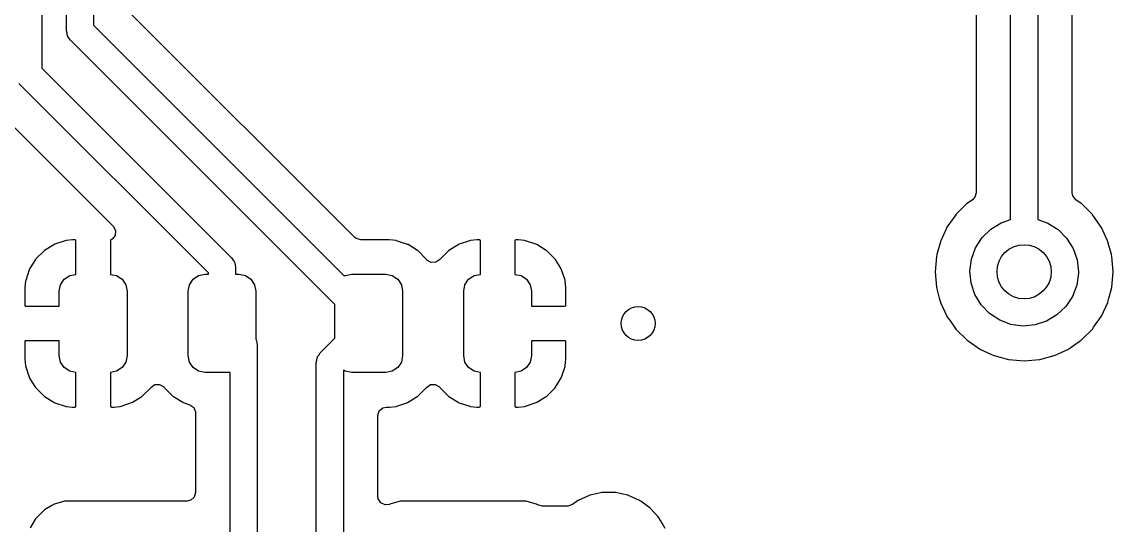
# Model space of a CAD drawing. Extents: x 83 to 135, y -230 to -45.
# Drawn here: x 99.6 to 115.69, y -200.08 to -192.65 of the extents above; entities that cross this region are included whole.
import ezdxf

# ---------------------------------------------------------------- set-up
doc = ezdxf.new("R2010")
doc.units = 0
doc.layers.add('BLACK', color=7, linetype='CONTINUOUS')

msp = doc.modelspace()

# ---------------------------------------------------------------- linework, layer by layer
at = {"layer": 'BLACK', "linetype": 'CONTINUOUS'}
for p, q in [((99.895, -183.073), (99.895, -193.338)), ((100.257, -192.786), (100.257, -183.073)), ((100.657, -190.7), (100.657, -192.703)), ((114.18, -195.57), (114.18, -190.877)), ((113.671, -190.902), (113.671, -195.175)), ((114.58, -190.96), (114.58, -195.569)), ((115.088, -195.175), (115.088, -191.223)), ((104.507, -195.834), (101.202, -192.529)), ((100.264, -192.819), (100.257, -192.786)), ((100.268, -192.852), (100.264, -192.819)), ((100.657, -192.703), (104.358, -196.405)), ((100.274, -192.862), (100.268, -192.852)), ((100.277, -192.873), (100.274, -192.862)), ((100.298, -192.899), (100.277, -192.873)), ((100.315, -192.927), (100.298, -192.899)), ((104.214, -196.826), (100.315, -192.927)), ((99.895, -193.338), (102.692, -196.135)), ((102.35, -196.359), (99.5533, -193.562)), ((99.2114, -193.939), (100.943, -195.671)), ((113.671, -195.175), (113.651, -195.243)), ((115.098, -195.223), (115.088, -195.175)), ((115.142, -195.278), (115.098, -195.223)), ((113.536, -195.336), (113.374, -195.498)), ((113.54, -195.333), (113.536, -195.336)), ((113.618, -195.278), (113.54, -195.333)), ((113.54, -195.333), (113.54, -195.333)), ((113.651, -195.243), (113.618, -195.278)), ((115.22, -195.333), (115.142, -195.278)), ((115.224, -195.336), (115.22, -195.333)), ((115.22, -195.333), (115.22, -195.333)), ((115.386, -195.498), (115.224, -195.336)), ((113.333, -195.556), (113.242, -195.685)), ((113.371, -195.502), (113.333, -195.556)), ((113.374, -195.498), (113.371, -195.502)), ((113.371, -195.502), (113.371, -195.502)), ((115.389, -195.502), (115.386, -195.498)), ((115.427, -195.556), (115.389, -195.502)), ((115.389, -195.502), (115.389, -195.502)), ((115.518, -195.685), (115.427, -195.556)), ((100.943, -195.671), (100.977, -195.733)), ((113.24, -195.69), (113.15, -195.883)), ((113.242, -195.685), (113.24, -195.69)), ((113.24, -195.69), (113.24, -195.69)), ((113.76, -195.836), (113.887, -195.712)), ((113.887, -195.712), (114.039, -195.618)), ((114.039, -195.618), (114.18, -195.57)), ((114.58, -195.569), (114.731, -195.623)), ((114.731, -195.623), (114.881, -195.719)), ((114.881, -195.719), (115.007, -195.845)), ((115.52, -195.69), (115.518, -195.685)), ((115.61, -195.883), (115.52, -195.69)), ((115.52, -195.69), (115.52, -195.69)), ((100.346, -195.871), (100.251, -195.881)), ((100.353, -195.871), (100.346, -195.871)), ((100.382, -195.871), (100.353, -195.871)), ((100.39, -195.873), (100.382, -195.871)), ((100.392, -195.874), (100.39, -195.873)), ((100.396, -195.889), (100.392, -195.874)), ((100.906, -195.877), (100.904, -195.885)), ((100.912, -195.869), (100.906, -195.877)), ((100.929, -195.861), (100.912, -195.869)), ((100.972, -195.804), (100.929, -195.861)), ((100.977, -195.733), (100.972, -195.804)), ((104.528, -195.85), (104.507, -195.834)), ((104.596, -195.87), (104.528, -195.85)), ((105.014, -195.87), (104.596, -195.87)), ((105.069, -195.876), (105.014, -195.87)), ((105.112, -195.881), (105.069, -195.876)), ((106.31, -195.871), (106.215, -195.881)), ((106.317, -195.871), (106.31, -195.871)), ((106.346, -195.871), (106.317, -195.871)), ((106.354, -195.873), (106.346, -195.871)), ((106.356, -195.874), (106.354, -195.873)), ((106.36, -195.889), (106.356, -195.874)), ((106.87, -195.877), (106.868, -195.885)), ((106.871, -195.875), (106.87, -195.877)), ((106.886, -195.871), (106.871, -195.875)), ((106.911, -195.871), (106.886, -195.871)), ((106.918, -195.871), (106.911, -195.871)), ((107.012, -195.881), (106.918, -195.871)), ((113.663, -195.986), (113.76, -195.836)), ((115.007, -195.845), (115.101, -195.996)), ((99.9208, -196.036), (99.8063, -196.151)), ((99.9322, -196.027), (99.9208, -196.036)), ((100.07, -195.942), (99.9322, -196.027)), ((100.083, -195.936), (100.07, -195.942)), ((100.237, -195.884), (100.083, -195.936)), ((100.251, -195.881), (100.237, -195.884)), ((100.396, -196.38), (100.396, -195.889)), ((100.904, -195.885), (100.904, -196.38)), ((105.119, -195.881), (105.112, -195.881)), ((105.112, -195.881), (105.112, -195.881)), ((105.125, -195.883), (105.119, -195.881)), ((105.17, -195.898), (105.125, -195.883)), ((105.125, -195.883), (105.125, -195.883)), ((105.287, -195.937), (105.17, -195.898)), ((105.293, -195.941), (105.287, -195.937)), ((105.431, -196.026), (105.293, -195.941)), ((105.293, -195.941), (105.293, -195.941)), ((105.437, -196.03), (105.431, -196.026)), ((105.562, -196.155), (105.437, -196.03)), ((105.885, -196.036), (105.77, -196.151)), ((105.896, -196.027), (105.885, -196.036)), ((106.034, -195.942), (105.896, -196.027)), ((106.047, -195.936), (106.034, -195.942)), ((106.201, -195.884), (106.047, -195.936)), ((106.215, -195.881), (106.201, -195.884)), ((106.36, -196.38), (106.36, -195.889)), ((106.868, -195.885), (106.868, -196.38)), ((107.025, -195.884), (107.012, -195.881)), ((107.18, -195.935), (107.025, -195.884)), ((107.193, -195.941), (107.18, -195.935)), ((107.331, -196.026), (107.193, -195.941)), ((107.342, -196.035), (107.331, -196.026)), ((107.457, -196.15), (107.342, -196.035)), ((113.144, -195.898), (113.093, -196.089)), ((113.146, -195.893), (113.144, -195.898)), ((113.144, -195.898), (113.144, -195.898)), ((113.15, -195.883), (113.146, -195.893)), ((113.602, -196.154), (113.663, -195.986)), ((115.101, -195.996), (115.16, -196.165)), ((115.614, -195.893), (115.61, -195.883)), ((115.616, -195.898), (115.614, -195.893)), ((115.667, -196.089), (115.616, -195.898)), ((115.616, -195.898), (115.616, -195.898)), ((99.7972, -196.162), (99.7122, -196.3)), ((99.8063, -196.151), (99.7972, -196.162)), ((102.692, -196.135), (102.709, -196.163)), ((102.709, -196.163), (102.73, -196.189)), ((102.73, -196.189), (102.733, -196.2)), ((102.733, -196.2), (102.739, -196.21)), ((105.566, -196.161), (105.562, -196.155)), ((105.573, -196.168), (105.566, -196.161)), ((105.634, -196.204), (105.573, -196.168)), ((105.705, -196.201), (105.634, -196.204)), ((105.763, -196.16), (105.705, -196.201)), ((105.77, -196.151), (105.763, -196.16)), ((107.466, -196.161), (107.457, -196.15)), ((107.551, -196.299), (107.466, -196.161)), ((113.086, -196.114), (113.067, -196.342)), ((113.093, -196.089), (113.086, -196.114)), ((113.58, -196.331), (113.602, -196.154)), ((115.16, -196.165), (115.18, -196.342)), ((115.674, -196.114), (115.667, -196.089)), ((115.693, -196.342), (115.674, -196.114)), ((99.706, -196.313), (99.6549, -196.468)), ((99.7122, -196.3), (99.706, -196.313)), ((102.35, -196.379), (102.35, -196.359)), ((102.739, -196.21), (102.743, -196.243)), ((102.743, -196.243), (102.75, -196.276)), ((102.75, -196.276), (102.75, -196.379)), ((107.557, -196.312), (107.551, -196.299)), ((107.609, -196.466), (107.557, -196.312)), ((113.067, -196.342), (113.086, -196.57)), ((113.597, -196.508), (113.58, -196.331)), ((115.18, -196.342), (115.18, -196.364)), ((115.674, -196.57), (115.693, -196.342)), ((99.652, -196.481), (99.6423, -196.575)), ((99.6549, -196.468), (99.652, -196.481)), ((100.169, -196.533), (100.223, -196.452)), ((100.223, -196.452), (100.304, -196.398)), ((100.304, -196.398), (100.396, -196.38)), ((100.904, -196.38), (100.996, -196.398)), ((100.996, -196.398), (101.077, -196.452)), ((101.077, -196.452), (101.131, -196.533)), ((102.069, -196.533), (102.123, -196.452)), ((102.123, -196.452), (102.204, -196.398)), ((102.204, -196.398), (102.3, -196.379)), ((102.3, -196.379), (102.35, -196.379)), ((102.75, -196.379), (102.8, -196.379)), ((102.8, -196.379), (102.896, -196.398)), ((102.896, -196.398), (102.977, -196.452)), ((102.977, -196.452), (103.031, -196.533)), ((104.358, -196.405), (104.368, -196.398)), ((104.368, -196.398), (104.464, -196.379)), ((104.464, -196.379), (104.964, -196.379)), ((104.964, -196.379), (105.06, -196.398)), ((105.06, -196.398), (105.141, -196.452)), ((105.141, -196.452), (105.195, -196.533)), ((106.133, -196.533), (106.187, -196.452)), ((106.187, -196.452), (106.268, -196.398)), ((106.268, -196.398), (106.36, -196.38)), ((106.868, -196.38), (106.96, -196.398)), ((106.96, -196.398), (107.041, -196.452)), ((107.041, -196.452), (107.095, -196.533)), ((107.612, -196.48), (107.609, -196.466)), ((107.622, -196.575), (107.612, -196.48)), ((113.654, -196.678), (113.597, -196.508)), ((115.18, -196.364), (115.155, -196.541)), ((99.6423, -196.575), (99.642, -196.582)), ((99.642, -196.582), (99.642, -196.832)), ((100.15, -196.629), (100.169, -196.533)), ((100.15, -196.85), (100.15, -196.629)), ((101.131, -196.533), (101.15, -196.629)), ((101.15, -196.629), (101.15, -197.579)), ((102.05, -196.629), (102.069, -196.533)), ((102.05, -197.579), (102.05, -196.629)), ((103.031, -196.533), (103.05, -196.629)), ((103.05, -196.629), (103.05, -197.337)), ((105.195, -196.533), (105.214, -196.629)), ((105.214, -196.629), (105.214, -197.579)), ((106.114, -196.629), (106.133, -196.533)), ((106.114, -197.579), (106.114, -196.629)), ((107.095, -196.533), (107.114, -196.629)), ((107.114, -196.629), (107.114, -196.85)), ((107.622, -196.582), (107.622, -196.575)), ((107.622, -196.836), (107.622, -196.582)), ((113.086, -196.57), (113.088, -196.575)), ((113.088, -196.575), (113.088, -196.575)), ((113.088, -196.575), (113.129, -196.731)), ((113.746, -196.83), (113.654, -196.678)), ((115.155, -196.541), (115.092, -196.708)), ((115.631, -196.731), (115.672, -196.575)), ((115.672, -196.575), (115.674, -196.57)), ((115.672, -196.575), (115.672, -196.575)), ((99.642, -196.832), (99.6465, -196.847)), ((104.214, -197.321), (104.214, -196.826)), ((107.604, -196.85), (107.619, -196.846)), ((107.619, -196.846), (107.62, -196.844)), ((107.62, -196.844), (107.622, -196.836)), ((113.129, -196.731), (113.146, -196.791)), ((113.146, -196.791), (113.148, -196.796)), ((113.148, -196.796), (113.148, -196.796)), ((113.148, -196.796), (113.24, -196.994)), ((113.87, -196.958), (113.746, -196.83)), ((115.092, -196.708), (114.993, -196.856)), ((115.52, -196.994), (115.612, -196.796)), ((115.612, -196.796), (115.614, -196.791)), ((115.612, -196.796), (115.612, -196.796)), ((115.614, -196.791), (115.631, -196.731)), ((99.6465, -196.847), (99.6479, -196.848)), ((99.6479, -196.848), (99.6555, -196.85)), ((99.6555, -196.85), (100.15, -196.85)), ((107.114, -196.85), (107.604, -196.85)), ((113.24, -196.994), (113.24, -196.994)), ((113.24, -196.994), (113.242, -196.999)), ((113.242, -196.999), (113.279, -197.05)), ((114.019, -197.056), (113.87, -196.958)), ((114.864, -196.979), (114.71, -197.071)), ((114.993, -196.856), (114.864, -196.979)), ((115.481, -197.05), (115.518, -196.999)), ((115.518, -196.999), (115.52, -196.994)), ((115.52, -196.994), (115.52, -196.994)), ((113.279, -197.05), (113.355, -197.16)), ((113.355, -197.16), (113.374, -197.186)), ((114.186, -197.118), (114.019, -197.056)), ((114.363, -197.142), (114.186, -197.118)), ((114.541, -197.126), (114.363, -197.142)), ((114.71, -197.071), (114.541, -197.126)), ((115.386, -197.186), (115.405, -197.16)), ((115.405, -197.16), (115.481, -197.05)), ((103.999, -197.537), (104.214, -197.321)), ((113.374, -197.186), (113.536, -197.348)), ((115.224, -197.348), (115.386, -197.186)), ((99.6437, -197.364), (99.642, -197.372)), ((99.642, -197.372), (99.642, -197.626)), ((99.6449, -197.362), (99.6437, -197.364)), ((99.6601, -197.358), (99.6449, -197.362)), ((100.15, -197.358), (99.6601, -197.358)), ((100.15, -197.579), (100.15, -197.358)), ((103.05, -197.337), (103.05, -197.337)), ((103.05, -197.337), (103.053, -197.348)), ((103.053, -197.348), (103.059, -197.358)), ((103.059, -197.358), (103.063, -197.391)), ((103.063, -197.391), (103.07, -197.424)), ((103.07, -197.424), (103.07, -205.784)), ((107.608, -197.358), (107.114, -197.358)), ((107.114, -197.358), (107.114, -197.579)), ((107.616, -197.36), (107.608, -197.358)), ((107.618, -197.361), (107.616, -197.36)), ((107.622, -197.376), (107.618, -197.361)), ((107.622, -197.626), (107.622, -197.376)), ((113.536, -197.348), (113.54, -197.351)), ((113.54, -197.351), (113.54, -197.351)), ((113.54, -197.351), (113.569, -197.372)), ((113.569, -197.372), (113.723, -197.48)), ((113.723, -197.48), (113.728, -197.482)), ((113.728, -197.482), (113.728, -197.482)), ((113.728, -197.482), (113.889, -197.557)), ((114.871, -197.557), (115.032, -197.482)), ((115.032, -197.482), (115.037, -197.48)), ((115.032, -197.482), (115.032, -197.482)), ((115.037, -197.48), (115.191, -197.372)), ((115.191, -197.372), (115.22, -197.351)), ((115.22, -197.351), (115.224, -197.348)), ((115.22, -197.351), (115.22, -197.351)), ((99.642, -197.626), (99.6423, -197.633)), ((99.6423, -197.633), (99.6523, -197.728)), ((100.169, -197.675), (100.15, -197.579)), ((101.15, -197.579), (101.131, -197.675)), ((102.069, -197.675), (102.05, -197.579)), ((103.94, -197.678), (103.947, -197.645)), ((103.947, -197.645), (103.951, -197.612)), ((103.951, -197.612), (103.957, -197.602)), ((103.957, -197.602), (103.96, -197.591)), ((103.96, -197.591), (103.981, -197.565)), ((103.981, -197.565), (103.999, -197.537)), ((105.214, -197.579), (105.195, -197.675)), ((106.133, -197.675), (106.114, -197.579)), ((107.114, -197.579), (107.095, -197.675)), ((107.612, -197.727), (107.622, -197.633)), ((107.622, -197.633), (107.622, -197.626)), ((113.889, -197.557), (113.931, -197.576)), ((113.931, -197.576), (113.936, -197.578)), ((113.936, -197.578), (113.936, -197.578)), ((113.936, -197.578), (114.147, -197.634)), ((114.147, -197.634), (114.147, -197.634)), ((114.147, -197.634), (114.152, -197.636)), ((114.152, -197.636), (114.38, -197.655)), ((114.38, -197.655), (114.608, -197.636)), ((114.608, -197.636), (114.613, -197.634)), ((114.613, -197.634), (114.824, -197.578)), ((114.613, -197.634), (114.613, -197.634)), ((114.824, -197.578), (114.829, -197.576)), ((114.824, -197.578), (114.824, -197.578)), ((114.829, -197.576), (114.871, -197.557)), ((99.6523, -197.728), (99.6551, -197.742)), ((99.6551, -197.742), (99.7066, -197.896)), ((100.223, -197.756), (100.169, -197.675)), ((100.304, -197.81), (100.223, -197.756)), ((100.396, -197.828), (100.304, -197.81)), ((100.996, -197.81), (100.904, -197.828)), ((101.077, -197.756), (100.996, -197.81)), ((101.131, -197.675), (101.077, -197.756)), ((102.123, -197.756), (102.069, -197.675)), ((102.204, -197.81), (102.123, -197.756)), ((102.3, -197.829), (102.204, -197.81)), ((103.94, -205.486), (103.94, -197.678)), ((104.368, -197.81), (104.34, -197.791)), ((104.34, -197.791), (104.34, -204.143)), ((104.464, -197.829), (104.368, -197.81)), ((105.06, -197.81), (104.964, -197.829)), ((105.141, -197.756), (105.06, -197.81)), ((105.195, -197.675), (105.141, -197.756)), ((106.187, -197.756), (106.133, -197.675)), ((106.268, -197.81), (106.187, -197.756)), ((106.36, -197.828), (106.268, -197.81)), ((106.96, -197.81), (106.868, -197.828)), ((107.041, -197.756), (106.96, -197.81)), ((107.095, -197.675), (107.041, -197.756)), ((107.558, -197.895), (107.609, -197.74)), ((107.609, -197.74), (107.612, -197.727)), ((99.7066, -197.896), (99.7128, -197.909)), ((99.7128, -197.909), (99.7981, -198.047)), ((100.396, -198.323), (100.396, -197.828)), ((100.904, -197.828), (100.904, -198.319)), ((102.67, -197.829), (102.3, -197.829)), ((102.67, -200.333), (102.67, -197.829)), ((104.964, -197.829), (104.464, -197.829)), ((106.36, -198.323), (106.36, -197.828)), ((106.868, -197.828), (106.868, -198.319)), ((107.467, -198.046), (107.552, -197.908)), ((107.552, -197.908), (107.558, -197.895)), ((99.7981, -198.047), (99.8071, -198.058)), ((99.8071, -198.058), (99.9218, -198.173)), ((101.379, -198.172), (101.494, -198.057)), ((101.494, -198.057), (101.501, -198.048)), ((101.501, -198.048), (101.559, -198.007)), ((101.559, -198.007), (101.63, -198.004)), ((101.63, -198.004), (101.691, -198.04)), ((101.691, -198.04), (101.698, -198.047)), ((101.698, -198.047), (101.702, -198.053)), ((101.702, -198.053), (101.827, -198.178)), ((105.438, -198.177), (105.563, -198.052)), ((105.563, -198.052), (105.566, -198.048)), ((105.566, -198.048), (105.623, -198.007)), ((105.623, -198.007), (105.694, -198.004)), ((105.694, -198.004), (105.756, -198.04)), ((105.756, -198.04), (105.763, -198.048)), ((105.763, -198.048), (105.771, -198.058)), ((105.771, -198.058), (105.886, -198.173)), ((107.343, -198.172), (107.458, -198.057)), ((107.458, -198.057), (107.467, -198.046)), ((99.9218, -198.173), (99.9332, -198.182)), ((99.9332, -198.182), (100.071, -198.267)), ((100.071, -198.267), (100.084, -198.273)), ((100.084, -198.273), (100.239, -198.324)), ((101.063, -198.324), (101.217, -198.272)), ((101.217, -198.272), (101.23, -198.266)), ((101.23, -198.266), (101.368, -198.181)), ((101.368, -198.181), (101.379, -198.172)), ((101.827, -198.178), (101.833, -198.182)), ((101.833, -198.182), (101.833, -198.182)), ((101.833, -198.182), (101.97, -198.267)), ((101.97, -198.267), (101.977, -198.271)), ((101.977, -198.271), (102.075, -198.304)), ((105.127, -198.324), (105.278, -198.274)), ((105.278, -198.274), (105.288, -198.271)), ((105.288, -198.271), (105.438, -198.177)), ((105.886, -198.173), (105.897, -198.182)), ((105.897, -198.182), (106.035, -198.267)), ((106.035, -198.267), (106.048, -198.273)), ((106.048, -198.273), (106.203, -198.324)), ((107.027, -198.324), (107.181, -198.272)), ((107.181, -198.272), (107.194, -198.266)), ((107.194, -198.266), (107.332, -198.181)), ((107.332, -198.181), (107.343, -198.172)), ((100.239, -198.324), (100.252, -198.327)), ((100.252, -198.327), (100.346, -198.337)), ((100.346, -198.337), (100.353, -198.337)), ((100.353, -198.337), (100.378, -198.337)), ((100.378, -198.337), (100.393, -198.333)), ((100.393, -198.333), (100.394, -198.331)), ((100.394, -198.331), (100.396, -198.323)), ((100.904, -198.319), (100.908, -198.334)), ((100.908, -198.334), (100.91, -198.335)), ((100.91, -198.335), (100.918, -198.337)), ((100.918, -198.337), (100.947, -198.337)), ((100.947, -198.337), (100.954, -198.337)), ((100.954, -198.337), (101.049, -198.327)), ((101.049, -198.327), (101.063, -198.324)), ((102.075, -198.304), (102.134, -198.344)), ((102.134, -198.344), (102.161, -198.41)), ((102.161, -198.41), (102.161, -198.423)), ((102.161, -198.423), (102.161, -199.599)), ((104.849, -198.463), (104.869, -198.395)), ((104.869, -198.395), (104.922, -198.349)), ((104.922, -198.349), (104.974, -198.337)), ((104.974, -198.337), (105.014, -198.337)), ((105.014, -198.337), (105.018, -198.337)), ((105.018, -198.337), (105.113, -198.327)), ((105.018, -198.337), (105.018, -198.337)), ((105.113, -198.327), (105.113, -198.327)), ((105.113, -198.327), (105.12, -198.327)), ((105.12, -198.327), (105.127, -198.324)), ((105.127, -198.324), (105.127, -198.324)), ((106.203, -198.324), (106.216, -198.327)), ((106.216, -198.327), (106.31, -198.337)), ((106.31, -198.337), (106.317, -198.337)), ((106.317, -198.337), (106.342, -198.337)), ((106.342, -198.337), (106.357, -198.333)), ((106.357, -198.333), (106.358, -198.331)), ((106.358, -198.331), (106.36, -198.323)), ((106.868, -198.319), (106.872, -198.334)), ((106.872, -198.334), (106.874, -198.335)), ((106.874, -198.335), (106.882, -198.337)), ((106.882, -198.337), (106.911, -198.337)), ((106.911, -198.337), (106.918, -198.337)), ((106.918, -198.337), (107.013, -198.327)), ((107.013, -198.327), (107.027, -198.324)), ((104.849, -199.657), (104.849, -198.463)), ((100.228, -199.727), (100.128, -199.756)), ((100.235, -199.727), (100.228, -199.727)), ((100.263, -199.725), (100.235, -199.727)), ((100.235, -199.727), (100.235, -199.727)), ((100.265, -199.724), (100.263, -199.725)), ((100.263, -199.725), (100.263, -199.725)), ((102.035, -199.724), (100.265, -199.724)), ((102.088, -199.713), (102.035, -199.724)), ((102.141, -199.667), (102.088, -199.713)), ((102.161, -199.599), (102.141, -199.667)), ((104.853, -199.69), (104.849, -199.657)), ((104.89, -199.75), (104.853, -199.69)), ((105.178, -199.727), (105.093, -199.752)), ((105.185, -199.727), (105.178, -199.727)), ((105.213, -199.725), (105.185, -199.727)), ((105.185, -199.727), (105.185, -199.727)), ((105.215, -199.724), (105.213, -199.725)), ((105.213, -199.725), (105.213, -199.725)), ((106.999, -199.724), (105.215, -199.724)), ((107.001, -199.725), (106.999, -199.724)), ((107.029, -199.727), (107.001, -199.725)), ((107.001, -199.725), (107.001, -199.725)), ((107.036, -199.727), (107.029, -199.727)), ((107.029, -199.727), (107.029, -199.727)), ((107.136, -199.756), (107.036, -199.727)), ((107.793, -199.72), (107.717, -199.775)), ((107.798, -199.716), (107.793, -199.72)), ((107.793, -199.72), (107.793, -199.72)), ((107.804, -199.714), (107.798, -199.716)), ((107.966, -199.641), (107.804, -199.714)), ((107.804, -199.714), (107.804, -199.714)), ((107.973, -199.639), (107.966, -199.641)), ((107.966, -199.641), (107.966, -199.641)), ((108.066, -199.619), (107.973, -199.639)), ((108.153, -199.6), (108.066, -199.619)), ((108.159, -199.599), (108.153, -199.6)), ((108.153, -199.6), (108.153, -199.6)), ((108.35, -199.599), (108.159, -199.599)), ((108.357, -199.6), (108.35, -199.599)), ((108.444, -199.619), (108.357, -199.6)), ((108.357, -199.6), (108.357, -199.6)), ((108.537, -199.639), (108.444, -199.619)), ((108.543, -199.641), (108.537, -199.639)), ((108.706, -199.714), (108.543, -199.641)), ((108.543, -199.641), (108.543, -199.641)), ((108.712, -199.716), (108.706, -199.714)), ((108.706, -199.714), (108.706, -199.714)), ((108.717, -199.72), (108.712, -199.716)), ((108.726, -199.727), (108.717, -199.72)), ((108.717, -199.72), (108.717, -199.72)), ((108.866, -199.829), (108.726, -199.727)), ((99.9252, -199.859), (99.8075, -199.976)), ((99.932, -199.855), (99.9252, -199.859)), ((100.04, -199.791), (99.932, -199.855)), ((99.932, -199.855), (99.932, -199.855)), ((100.068, -199.774), (100.04, -199.791)), ((100.076, -199.772), (100.068, -199.774)), ((100.128, -199.756), (100.076, -199.772)), ((100.076, -199.772), (100.076, -199.772)), ((104.954, -199.781), (104.89, -199.75)), ((105.018, -199.773), (104.954, -199.781)), ((105.026, -199.772), (105.018, -199.774)), ((105.018, -199.774), (105.018, -199.773)), ((105.093, -199.752), (105.026, -199.772)), ((105.026, -199.772), (105.026, -199.772)), ((107.188, -199.772), (107.136, -199.756)), ((107.196, -199.774), (107.188, -199.772)), ((107.188, -199.772), (107.188, -199.772)), ((107.202, -199.778), (107.196, -199.774)), ((107.209, -199.782), (107.202, -199.778)), ((107.202, -199.778), (107.202, -199.778)), ((107.273, -199.799), (107.209, -199.782)), ((107.643, -199.799), (107.273, -199.799)), ((107.651, -199.799), (107.643, -199.799)), ((107.717, -199.775), (107.651, -199.799)), ((108.87, -199.834), (108.866, -199.829)), ((108.981, -199.956), (108.87, -199.834)), ((108.87, -199.834), (108.87, -199.834)), ((99.8013, -199.987), (99.7229, -200.119)), ((99.8035, -199.983), (99.8013, -199.987)), ((99.8075, -199.976), (99.8035, -199.983)), ((99.8035, -199.983), (99.8035, -199.983)), ((108.994, -199.971), (108.981, -199.956)), ((109.041, -200.052), (108.994, -199.971)), ((109.084, -200.127), (109.041, -200.052))]:
    msp.add_line(p, q, dxfattribs=at)
at = {"layer": 'BLACK'}
for centre, radius in [((114.38, -196.342), 0.4), ((108.687, -197.104), 0.25)]:
    msp.add_circle(centre, radius, dxfattribs=at)

doc.saveas('drawing.dxf')
